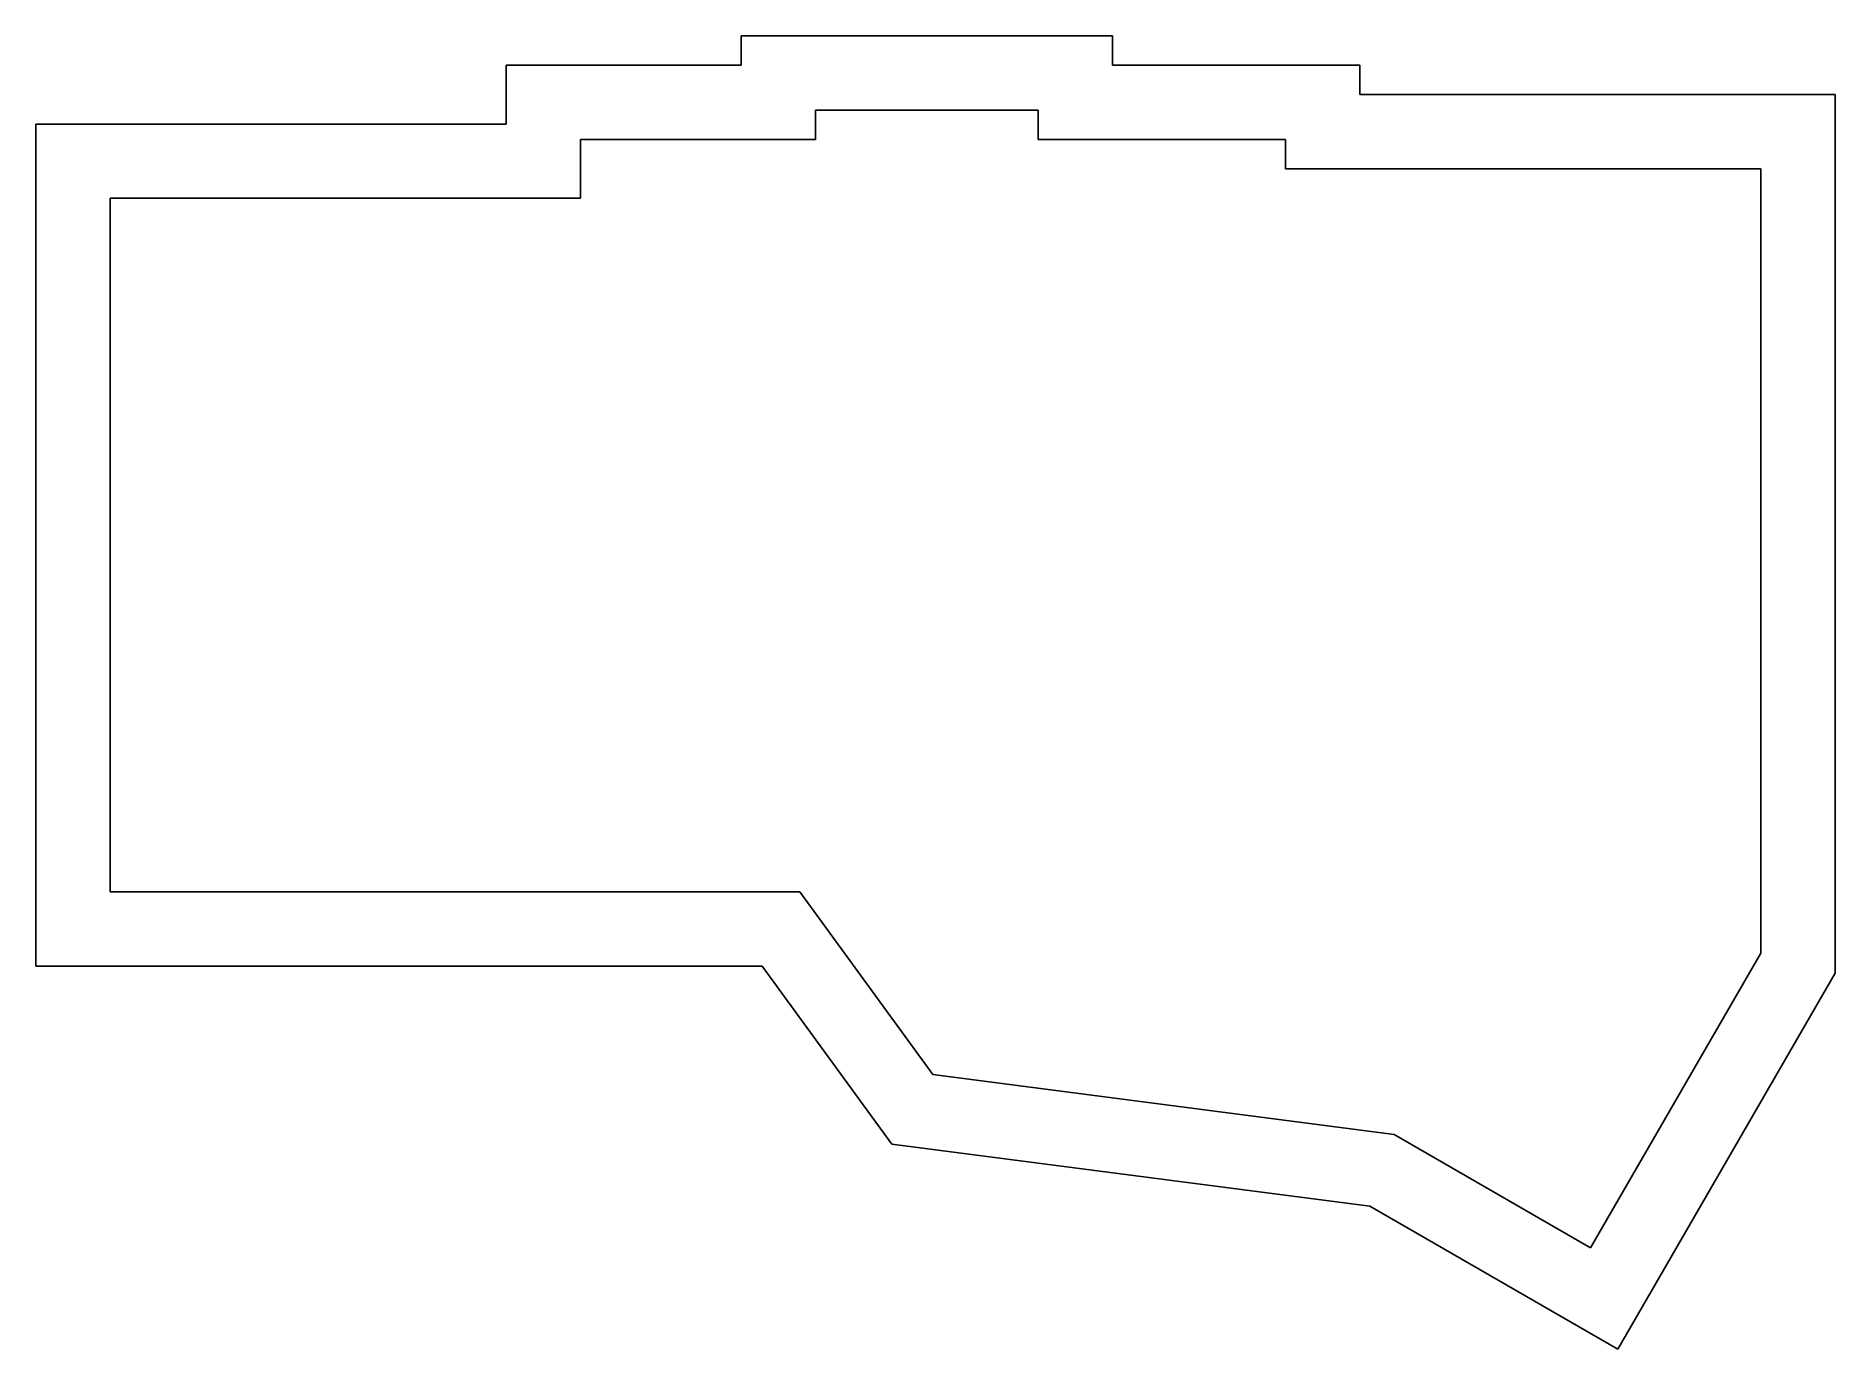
# Model space of a CAD drawing. Extents: x 0 to 146, y -109 to -3.
import ezdxf

# ---------------------------------------------------------------- set-up
doc = ezdxf.new("R2010")
doc.units = 0
doc.layers.add('Pocket007', color=7, linetype='CONTINUOUS')

msp = doc.modelspace()

# ---------------------------------------------------------------- linework, layer by layer
at = {"layer": 'Pocket007'}
for p, q in [((57.2297, -5.03922), (57.2297, -2.66922)), ((57.2297, -2.66922), (87.2297, -2.66922)), ((57.2297, -5.03922, 5), (57.2297, -2.66922, 5)), ((57.2297, -2.66922, 5), (87.2297, -2.66922, 5)), ((57.2297, -2.66922), (57.2297, -2.66922, 5)), ((57.2297, -5.03922), (57.2297, -2.66922)), ((57.2297, -5.03922, 5), (57.2297, -2.66922, 5)), ((57.2297, -2.66922), (57.2297, -2.66922, 5)), ((57.2297, -2.66922), (87.2297, -2.66922)), ((57.2297, -2.66922, 5), (87.2297, -2.66922, 5)), ((87.2297, -2.66922), (87.2297, -5.03922)), ((87.2297, -2.66922, 5), (87.2297, -5.03922, 5)), ((87.2297, -2.66922), (87.2297, -2.66922, 5)), ((87.2297, -2.66922), (87.2297, -2.66922, 5)), ((87.2297, -2.66922), (87.2297, -5.03922)), ((87.2297, -2.66922, 5), (87.2297, -5.03922, 5)), ((38.2297, -5.03922), (38.2297, -5.03922, 5)), ((38.2297, -9.78922), (38.2297, -5.03922)), ((38.2297, -9.78922, 5), (38.2297, -5.03922, 5)), ((38.2297, -9.78922), (38.2297, -5.03922)), ((38.2297, -5.03922), (57.2297, -5.03922)), ((38.2297, -9.78922, 5), (38.2297, -5.03922, 5)), ((38.2297, -5.03922, 5), (57.2297, -5.03922, 5)), ((38.2297, -5.03922), (38.2297, -5.03922, 5)), ((38.2297, -5.03922), (57.2297, -5.03922)), ((38.2297, -5.03922, 5), (57.2297, -5.03922, 5)), ((57.2297, -5.03922), (57.2297, -5.03922, 5)), ((57.2297, -5.03922), (57.2297, -5.03922, 5)), ((87.2297, -5.03922), (107.23, -5.03922)), ((87.2297, -5.03922, 5), (107.23, -5.03922, 5)), ((87.2297, -5.03922), (87.2297, -5.03922, 5)), ((87.2297, -5.03922), (87.2297, -5.03922, 5)), ((87.2297, -5.03922), (107.23, -5.03922)), ((87.2297, -5.03922, 5), (107.23, -5.03922, 5)), ((107.23, -5.03922), (107.23, -7.40922)), ((107.23, -5.03922, 5), (107.23, -7.40922, 5)), ((107.23, -5.03922), (107.23, -5.03922, 5)), ((107.23, -5.03922), (107.23, -5.03922, 5)), ((107.23, -5.03922), (107.23, -7.40922)), ((107.23, -5.03922, 5), (107.23, -7.40922, 5)), ((63.2297, -11.0392), (63.2297, -8.66922)), ((63.2297, -8.66922), (81.2297, -8.66922)), ((63.2297, -11.0392, 5), (63.2297, -8.66922, 5)), ((63.2297, -8.66922, 5), (81.2297, -8.66922, 5)), ((63.2297, -11.0392), (63.2297, -8.66922)), ((63.2297, -8.66922), (63.2297, -8.66922, 5)), ((63.2297, -11.0392, 5), (63.2297, -8.66922, 5)), ((63.2297, -8.66922), (81.2297, -8.66922)), ((63.2297, -8.66922, 5), (81.2297, -8.66922, 5)), ((63.2297, -8.66922), (63.2297, -8.66922, 5)), ((81.2297, -8.66922), (81.2297, -11.0392)), ((81.2297, -8.66922, 5), (81.2297, -11.0392, 5)), ((81.2297, -8.66922), (81.2297, -8.66922, 5)), ((81.2297, -8.66922), (81.2297, -11.0392)), ((81.2297, -8.66922, 5), (81.2297, -11.0392, 5)), ((81.2297, -8.66922), (81.2297, -8.66922, 5)), ((107.23, -7.40922), (145.634, -7.40922)), ((107.23, -7.40922, 5), (145.634, -7.40922, 5)), ((107.23, -7.40922), (107.23, -7.40922, 5)), ((107.23, -7.40922), (107.23, -7.40922, 5)), ((107.23, -7.40922), (145.634, -7.40922)), ((107.23, -7.40922, 5), (145.634, -7.40922, 5)), ((145.634, -7.40922), (145.634, -78.4547)), ((145.634, -7.40922, 5), (145.634, -78.4547, 5)), ((145.634, -7.40922), (145.634, -7.40922, 5)), ((145.634, -7.40922), (145.634, -78.4547)), ((145.634, -7.40922, 5), (145.634, -78.4547, 5)), ((145.634, -7.40922), (145.634, -7.40922, 5)), ((0.229671, -9.78922), (0.229671, -9.78922, 5)), ((0.229671, -9.78922), (38.2297, -9.78922)), ((0.229671, -9.78922, 5), (38.2297, -9.78922, 5)), ((0.229671, -9.78922), (0.229671, -9.78922, 5)), ((0.229671, -77.8892), (0.229671, -9.78922)), ((0.229671, -77.8892, 5), (0.229671, -9.78922, 5)), ((0.229671, -9.78922), (38.2297, -9.78922)), ((0.229671, -77.8892), (0.229671, -9.78922)), ((0.229671, -9.78922, 5), (38.2297, -9.78922, 5)), ((0.229671, -77.8892, 5), (0.229671, -9.78922, 5)), ((38.2297, -9.78922), (38.2297, -9.78922, 5)), ((38.2297, -9.78922), (38.2297, -9.78922, 5)), ((44.2297, -15.7892), (44.2297, -11.0392)), ((44.2297, -11.0392), (63.2297, -11.0392)), ((44.2297, -15.7892, 5), (44.2297, -11.0392, 5)), ((44.2297, -11.0392, 5), (63.2297, -11.0392, 5)), ((44.2297, -15.7892), (44.2297, -11.0392)), ((44.2297, -11.0392), (44.2297, -11.0392, 5)), ((44.2297, -15.7892, 5), (44.2297, -11.0392, 5)), ((44.2297, -11.0392), (63.2297, -11.0392)), ((44.2297, -11.0392, 5), (63.2297, -11.0392, 5)), ((44.2297, -11.0392), (44.2297, -11.0392, 5)), ((63.2297, -11.0392), (63.2297, -11.0392, 5)), ((63.2297, -11.0392), (63.2297, -11.0392, 5)), ((81.2297, -11.0392), (101.23, -11.0392)), ((81.2297, -11.0392, 5), (101.23, -11.0392, 5)), ((81.2297, -11.0392), (81.2297, -11.0392, 5)), ((81.2297, -11.0392), (101.23, -11.0392)), ((81.2297, -11.0392, 5), (101.23, -11.0392, 5)), ((81.2297, -11.0392), (81.2297, -11.0392, 5)), ((101.23, -11.0392), (101.23, -13.4092)), ((101.23, -11.0392, 5), (101.23, -13.4092, 5)), ((101.23, -11.0392), (101.23, -11.0392, 5)), ((101.23, -11.0392), (101.23, -13.4092)), ((101.23, -11.0392, 5), (101.23, -13.4092, 5)), ((101.23, -11.0392), (101.23, -11.0392, 5)), ((101.23, -13.4092), (139.634, -13.4092)), ((101.23, -13.4092, 5), (139.634, -13.4092, 5)), ((101.23, -13.4092), (101.23, -13.4092, 5)), ((101.23, -13.4092), (139.634, -13.4092)), ((101.23, -13.4092, 5), (139.634, -13.4092, 5)), ((101.23, -13.4092), (101.23, -13.4092, 5)), ((139.634, -13.4092), (139.634, -76.847)), ((139.634, -13.4092, 5), (139.634, -76.847, 5)), ((139.634, -13.4092), (139.634, -13.4092, 5)), ((139.634, -13.4092), (139.634, -76.847)), ((139.634, -13.4092, 5), (139.634, -76.847, 5)), ((139.634, -13.4092), (139.634, -13.4092, 5)), ((6.22967, -15.7892), (44.2297, -15.7892)), ((6.22967, -71.8892), (6.22967, -15.7892)), ((6.22967, -15.7892, 5), (44.2297, -15.7892, 5)), ((6.22967, -71.8892, 5), (6.22967, -15.7892, 5)), ((6.22967, -15.7892), (44.2297, -15.7892)), ((6.22967, -15.7892, 5), (44.2297, -15.7892, 5)), ((6.22967, -15.7892), (6.22967, -15.7892, 5)), ((6.22967, -71.8892), (6.22967, -15.7892)), ((6.22967, -15.7892), (6.22967, -15.7892, 5)), ((6.22967, -71.8892, 5), (6.22967, -15.7892, 5)), ((44.2297, -15.7892), (44.2297, -15.7892, 5)), ((44.2297, -15.7892), (44.2297, -15.7892, 5)), ((61.9797, -71.8892), (6.22967, -71.8892)), ((61.9797, -71.8892, 5), (6.22967, -71.8892, 5)), ((61.9797, -71.8892), (6.22967, -71.8892)), ((6.22967, -71.8892), (6.22967, -71.8892, 5)), ((61.9797, -71.8892, 5), (6.22967, -71.8892, 5)), ((6.22967, -71.8892), (6.22967, -71.8892, 5)), ((72.7297, -86.6692), (61.9797, -71.8892)), ((72.7297, -86.6692, 5), (61.9797, -71.8892, 5)), ((72.7297, -86.6692), (61.9797, -71.8892)), ((61.9797, -71.8892), (61.9797, -71.8892, 5)), ((72.7297, -86.6692, 5), (61.9797, -71.8892, 5)), ((61.9797, -71.8892), (61.9797, -71.8892, 5)), ((139.634, -76.847), (125.884, -100.663)), ((139.634, -76.847, 5), (125.884, -100.663, 5)), ((139.634, -76.847), (125.884, -100.663)), ((139.634, -76.847, 5), (125.884, -100.663, 5)), ((139.634, -76.847), (139.634, -76.847, 5)), ((139.634, -76.847), (139.634, -76.847, 5)), ((0.229671, -77.8892), (0.229671, -77.8892, 5)), ((58.9245, -77.8892), (0.229671, -77.8892)), ((58.9245, -77.8892, 5), (0.229671, -77.8892, 5)), ((0.229671, -77.8892), (0.229671, -77.8892, 5)), ((58.9245, -77.8892), (0.229671, -77.8892)), ((58.9245, -77.8892, 5), (0.229671, -77.8892, 5)), ((69.3971, -92.2878), (58.9245, -77.8892)), ((69.3971, -92.2878, 5), (58.9245, -77.8892, 5)), ((58.9245, -77.8892), (58.9245, -77.8892, 5)), ((58.9245, -77.8892), (58.9245, -77.8892, 5)), ((69.3971, -92.2878), (58.9245, -77.8892)), ((69.3971, -92.2878, 5), (58.9245, -77.8892, 5)), ((145.634, -78.4547), (128.08, -108.859)), ((145.634, -78.4547, 5), (128.08, -108.859, 5)), ((145.634, -78.4547), (128.08, -108.859)), ((145.634, -78.4547, 5), (128.08, -108.859, 5)), ((145.634, -78.4547), (145.634, -78.4547, 5)), ((145.634, -78.4547), (145.634, -78.4547, 5)), ((110.007, -91.4959), (72.7297, -86.6692)), ((110.007, -91.4959, 5), (72.7297, -86.6692, 5)), ((110.007, -91.4959), (72.7297, -86.6692)), ((72.7297, -86.6692), (72.7297, -86.6692, 5)), ((110.007, -91.4959, 5), (72.7297, -86.6692, 5)), ((72.7297, -86.6692), (72.7297, -86.6692, 5)), ((125.884, -100.663), (110.007, -91.4959)), ((125.884, -100.663, 5), (110.007, -91.4959, 5)), ((125.884, -100.663), (110.007, -91.4959)), ((110.007, -91.4959), (110.007, -91.4959, 5)), ((125.884, -100.663, 5), (110.007, -91.4959, 5)), ((110.007, -91.4959), (110.007, -91.4959, 5)), ((108.046, -97.2921), (69.3971, -92.2878)), ((108.046, -97.2921, 5), (69.3971, -92.2878, 5)), ((69.3971, -92.2878), (69.3971, -92.2878, 5)), ((69.3971, -92.2878), (69.3971, -92.2878, 5)), ((108.046, -97.2921), (69.3971, -92.2878)), ((108.046, -97.2921, 5), (69.3971, -92.2878, 5)), ((128.08, -108.859), (108.046, -97.2921)), ((128.08, -108.859, 5), (108.046, -97.2921, 5)), ((108.046, -97.2921), (108.046, -97.2921, 5)), ((108.046, -97.2921), (108.046, -97.2921, 5)), ((128.08, -108.859), (108.046, -97.2921)), ((128.08, -108.859, 5), (108.046, -97.2921, 5)), ((125.884, -100.663), (125.884, -100.663, 5)), ((125.884, -100.663), (125.884, -100.663, 5)), ((128.08, -108.859), (128.08, -108.859, 5)), ((128.08, -108.859), (128.08, -108.859, 5))]:
    msp.add_line(p, q, dxfattribs=at)

doc.saveas('drawing.dxf')
